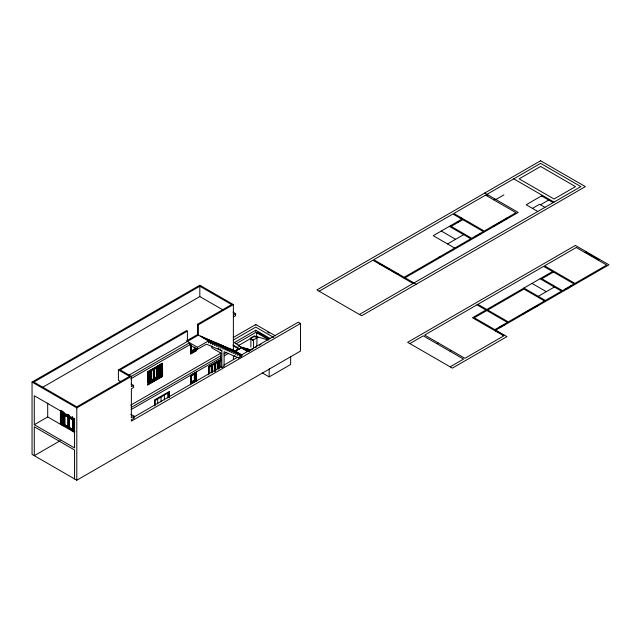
<?xml version="1.0" encoding="UTF-8"?>
<svg xmlns="http://www.w3.org/2000/svg" width="641" height="641" viewBox="0 0 641 641"><rect width="100%" height="100%" fill="white"/><g stroke="black" fill="none" stroke-linecap="round" stroke-linejoin="round"><path stroke-width="0.96" d="M248.668 351.34L249.774 349.674M241.12 355.178L298.249 322.191L300.493 323.481L300.493 351.068L76.792 480.221L32.05 454.389L32.05 382.068L199.824 285.205L233.38 304.579L233.38 350.034L242.33 355.202M241.385 357.037L241.385 354.97L239.333 356.156L239.333 354.096L237.274 355.282L237.274 353.215L235.215 354.401L235.215 352.334L233.156 353.528L233.156 351.46L231.097 352.646L231.097 350.579L229.037 351.765L229.037 349.698L226.978 350.891L226.978 348.824L224.927 350.01L224.927 347.943L222.868 349.137L222.868 347.069L220.808 348.255L220.808 346.188L218.749 347.374L218.749 345.307L216.69 346.501L216.69 344.433L214.631 345.619L214.631 343.552L212.58 344.746L212.58 342.679L210.52 343.864L210.52 341.797L208.461 342.983L208.461 340.916L197.5 334.594L197.5 324.258L231.593 304.579L199.824 286.239L33.837 382.068L76.792 406.867L129.586 376.387L118.401 369.929L118.401 380.257L120.981 381.748M42.482 387.404L199.824 296.567L223.004 309.948M118.401 369.929L186.491 330.612L187.388 331.133L187.388 341.461L197.452 347.27L208.461 340.916M187.388 331.133L120.188 369.929L131.373 376.387L131.373 386.715L133.608 385.425L133.608 387.493L131.373 388.783L131.373 417.716L134.057 416.161L134.057 418.228L131.373 419.783L131.373 421.121L300.493 323.481M197.5 324.258L198.389 324.779L233.38 304.579M74.556 419.006L34.285 395.753L34.285 424.687L47.706 416.938L74.556 432.435M186.491 340.948L197.765 334.434M128.801 375.281L198.389 335.107L198.389 324.779M233.38 314.907L235.616 313.617L235.616 315.684L233.38 316.975M32.05 382.068L76.792 407.9L189.624 342.751L189.624 344.818L130.724 378.823M64.709 415.184L68.114 417.043L68.018 426.802L64.709 424.895L64.709 415.184L68.114 417.043M68.114 416.418C59.541 410.184 70.109 420.496 68.114 414.479M147.751 384.904L147.654 371.836L162.51 363.263L162.598 376.331L147.654 384.856L162.598 376.331M162.598 363.311L147.654 371.836M69.452 415.36L69.452 417.299L72.85 419.158M153.383 368.839L151.284 370.057L151.284 379.977L151.196 370.001M148.103 372.092L150.21 370.883L150.21 380.802L148.103 382.012M148.103 372.405L150.21 371.195M158.175 366.596L160.274 365.378M72.762 429.542L69.452 427.635L69.452 417.916L72.85 419.783M148.103 372.717L150.21 371.5M158.175 366.9L160.274 365.69M148.103 373.03L150.21 371.812M158.175 367.213L160.274 366.003M148.103 373.334L150.21 372.125M158.175 367.525L160.274 366.307M148.103 373.647L150.21 372.429M158.175 367.838L160.274 366.62M148.103 373.959L150.21 372.741M158.175 368.142L160.274 366.932M148.103 374.264L150.21 373.054M158.175 368.455L160.274 367.237M62.922 411.915L62.922 425.72L63.371 425.464L61.127 424.687L61.127 410.881M148.103 374.576L150.21 373.358M158.175 368.767L160.274 367.549M148.103 374.889L150.21 373.671M158.175 369.072L160.274 367.862M148.103 375.193L150.21 373.983M158.175 369.384L160.274 368.166M148.103 375.506L150.21 374.288M158.175 369.697L160.274 368.479M148.103 375.818L150.21 374.6M158.175 370.001L160.274 368.791M191.387 350.931L194.455 349.265L194.455 347.342M148.103 376.123L150.21 374.913M158.175 370.314L160.274 369.104M191.475 350.988L194.455 349.265M148.103 376.435L150.21 375.225M158.175 370.626L160.274 369.408M191.178 351.677L194.904 349.521L195.89 350.09L195.89 348.151M72.689 430.327L63.996 425.303L63.098 425.824L63.098 411.586M64.709 424.895L68.114 426.754M148.103 376.748L150.21 375.53M158.175 370.931L160.274 369.721M148.103 377.052L150.21 375.842M158.175 371.243L160.274 370.033M148.103 377.365L150.21 376.155M158.175 371.556L160.274 370.338M148.103 377.677L150.21 376.459M158.175 371.86L160.274 370.65M195.89 350.09L191.411 352.67L191.411 344.922M189.624 344.818L197.452 349.337L206.402 344.177L221.866 350.771L221.866 367.589L220.744 366.94L133.456 417.339M148.103 377.982L150.21 376.772M158.175 372.173L160.274 370.963M148.103 378.294L150.21 377.084M158.175 372.485L160.274 371.267M190.609 344.457L190.609 353.864L196.603 350.499L196.603 348.624M148.103 378.607L150.21 377.389M158.175 372.798L160.274 371.58M190.609 353.864L196.603 350.499M148.103 378.919L150.21 377.701M158.175 373.102L160.274 371.892M148.103 379.224L150.21 378.014M158.175 373.415L160.274 372.197M148.103 379.536L150.21 378.318M158.175 373.727L160.274 372.509M148.103 379.849L150.21 378.631M158.175 374.032L160.274 372.822M148.103 380.153L150.21 378.943M158.175 374.344L160.274 373.126M148.103 380.466L150.21 379.248M158.175 374.656L160.274 373.439M148.103 380.778L150.21 379.56M158.175 374.961L160.274 373.751M148.103 381.083L150.21 379.873M158.175 375.273L160.274 374.056M148.103 381.395L150.21 380.185M158.175 375.586L160.274 374.368M148.103 381.707L150.21 380.49M151.196 379.921L153.383 378.759L153.295 368.791M154.545 368.07L154.545 377.99L156.741 376.82L156.741 366.9M158.175 375.89L160.274 374.681M69.452 427.635L72.85 429.494M150.659 370.642L150.659 381.058L157.542 377.285L157.542 365.923M148.319 382.613L160.899 375.354L161.885 375.922L161.885 364.553L148.464 372.301L148.464 383.671L161.885 375.922M233.26 337.503L255.751 324.514L275.301 335.804M74.404 431.834L72.762 431.401L72.762 417.595M73.483 418.533L73.483 430.992L74.821 431.665M233.236 340.099L255.751 327.102L273.739 337.486M60.262 440.688L34.285 455.687L34.285 426.754L74.556 449.998L74.556 478.931M319.146 291.222L372.838 260.222L413.1 283.474M486.928 194.359L540.611 163.359L580.874 186.611L359.417 314.467M453.82 214.503L454.709 213.99M486.479 195.649L487.817 194.872M270.222 338.552L255.751 330.203L234.277 342.598L239.381 345.547M235.992 343.84L255.751 332.431L255.751 330.203M130.676 405.2L220.816 353.159M258.307 337.567L256.648 336.605L256.648 332.783L257.538 332.262L269.172 338.985M253.564 347.718L253.564 340.347L250.343 338.801L250.343 338.28L254.1 336.116L257.049 337.815L256.785 345.852M131.173 407.492L220.448 355.955M223.917 353.952L226.521 352.446M379.552 264.1L380.442 263.579M250.607 338.953L253.564 340.347M460.078 218.124L460.975 217.603M493.634 199.784L494.98 199.006M131.149 409.575L220.816 357.806M224.27 355.811L228.581 353.327M196.603 372.101L190.697 375.506L190.609 384.856L190.609 375.458L196.515 372.044L196.603 381.499M495.87 199.519L503.922 194.872M250.343 338.28L253.291 339.986L257.049 337.815M234.606 351.092L237.138 349.625M234.975 351.188L239.197 348.744M208.501 374.681L208.501 366.676L220.881 359.529M208.501 366.676L220.969 359.577M235.335 351.284L241.256 347.871L247.57 351.508M214.406 363.776L212.307 364.993L212.307 371.94M209.134 367.037L211.322 365.875M219.286 361.276L219.286 368.214L219.198 361.22L220.6 360.41M209.222 367.085L221.057 360.354M169.44 397.268L169.44 391.395L154.497 399.92L154.593 405.841M191.507 381.86L194.455 380.257L194.455 374.504M191.595 381.916L194.455 380.257M191.178 382.669L194.904 380.514L195.89 381.083L195.89 373.334L191.411 375.922L191.411 383.671L195.89 381.083M223.837 365.154L237.49 357.269L238.612 357.918L241.385 356.316M251.56 349.722L253.275 348.728M254.998 347.734L256.721 346.741M259.309 345.251L261.031 344.257M221.866 367.589L224.102 366.299L224.102 351.725L238.612 357.918M447.554 243.949L463.659 234.654M397.444 274.428L398.341 273.915M542.398 195.393L526.165 204.767L537.799 211.482M475.742 236.457L480.213 233.877M493.634 226.129L507.055 218.381M404.159 278.306L518.24 212.435L484.684 193.061M532.431 208.381L539.586 204.247L544.954 207.347M540.483 204.767L548.664 200.04M262.361 372.974L269.172 376.9L290.645 364.505L290.645 356.556M409.855 343.592L423.276 335.844L463.547 359.088L450.126 366.836M584.792 252.41L586.13 251.633M436.697 343.592L438.043 342.815M598.213 260.158L599.551 259.381M538.264 296.318L554.369 287.024M450.126 351.34L451.464 350.563M500.453 326.926L503.81 324.995M523.497 313.625L536.918 305.877M566.444 288.827L570.923 286.247M495.757 331.189L496.655 330.676M502.913 335.323L503.81 334.81M234.951 355.875L233.38 356.572L233.38 359.473M251.2 349.93L237.827 345.948L254.902 336.084L268.275 340.067L268.275 339.498L256.648 332.783M245.367 348.52L250.078 349.922M250.663 350.411L244.069 348.448L249.012 351.3M513.77 178.855L554.032 202.107M541.509 195.906L553.143 202.62M585.465 252.025L598.886 259.773M506.606 218.124L507.504 218.637M493.185 225.872L494.083 226.385M479.764 233.62L480.662 234.133M570.474 285.99L571.371 286.503M457.394 221.738L458.291 222.251M475.293 236.2L476.183 236.721M566.003 288.57L566.892 289.091M451.136 225.352L452.025 225.872M449.341 226.385L470.815 238.789L404.159 277.273L373.735 259.709L452.923 213.99L461.873 219.15L433.236 235.688L454.709 248.083M540.051 278.755L561.524 291.158L508.289 321.894L487.705 310.012L523.945 289.091L544.521 300.974M441.288 231.032L455.607 239.301M531.998 283.402L546.316 291.671M523.945 288.057L545.419 300.453M452.602 249.301L453.499 249.814M536.469 305.621L537.366 306.134M439.181 257.049L440.079 257.562M523.048 313.369L523.945 313.882M503.361 324.731L504.259 325.251M500.012 326.67L500.901 327.19M405.048 277.785L416.233 284.243M379.993 263.844L397.893 274.172M496.206 330.932L503.361 335.067M233.036 312.127L235.616 313.617M267.65 332.11L269.348 333.096M254.365 336.781L254.1 336.116M244.421 348.239L249.373 351.092M245.343 348.984L248.748 350.956M242.418 347.694L248.235 351.06M239.566 346.469L248.708 351.741M233.116 345.026L239.854 348.92M233.116 345.755L239.013 349.153M231.321 349.161L241.385 354.97M229.262 348.279L239.333 354.096M227.202 347.406L237.274 353.215M225.151 346.525L235.215 352.334M223.092 345.643L233.156 351.46M221.033 344.77L231.097 350.579M218.974 343.888L229.037 349.698M216.914 343.015L226.978 348.824M214.855 342.134L224.927 347.943M212.796 341.252L222.868 347.069M210.745 340.379L220.808 346.188M208.686 339.498L218.749 345.307M206.626 338.616L216.69 344.433M204.567 337.743L214.631 343.552M202.508 336.862L212.58 342.679M200.449 335.988L210.52 341.797M217.668 348.351L221.866 350.771M156.741 376.82L156.652 366.852M154.545 377.99L154.641 368.118M154.193 379.224L154.008 368.703M169.44 391.395L169.352 397.22M150.659 381.058L150.835 370.746M131.173 384.015L133.608 385.425M130.804 414.286L134.057 416.161M69.452 417.299L72.762 419.214M69.452 417.916L72.762 419.831M63.187 424.943L61.937 424.222L61.848 410.857L61.937 424.222L63.098 424.999M73.483 430.992L74.733 431.713M34.285 424.687L74.556 447.931L74.556 418.629M269.172 368.952L269.172 376.9M255.751 324.514L255.751 325.243M253.291 339.986L253.291 340.507M250.879 338.801L250.879 347.085M220.744 366.94L220.744 353.007L211.794 347.839L211.794 345.916M218.661 360.915L218.661 368.487M218.389 361.7L218.389 369.28M217.764 368.783L217.764 361.845L215.664 363.054L215.664 370.995M217.676 368.735L217.676 361.788L215.576 363.006L215.576 370.939M215.039 363.639L215.039 371.219M214.406 371.716L214.318 363.727L212.219 364.945L212.219 371.884M211.947 364.785L211.947 372.365M211.234 365.819L211.322 372.814M209.311 367.141L209.311 373.767M208.597 366.724L208.597 374.737M199.824 286.239L199.824 296.567M197.452 347.27L197.452 349.337M196.515 348.568L196.515 350.451M196.515 372.044L196.515 381.451M194.904 347.582L194.904 349.521M194.904 373.735L194.904 380.514M194.367 347.294L194.367 349.209M194.367 374.448L194.367 380.209M190.697 345.451L190.697 353.912M168.727 397.564L168.727 392.637L155.306 400.385L155.306 405.312M167.742 393.053L167.742 397.981M164.384 394.992L164.384 399.92M161.035 396.923L161.035 401.859M160.899 363.984L160.899 375.354M160.274 365.074L160.274 374.993L158.175 376.203L158.175 366.283M157.678 398.862L157.678 403.798M157.365 366.764L157.365 377.188M76.792 407.9L76.792 480.221M73.571 418.485L73.571 430.936M73.21 418.325L73.21 431.145M72.585 416.506L72.585 431.297M69.54 415.304L69.54 417.251M69.54 417.868L69.54 427.579M68.739 415.224L68.739 428.044M68.018 414.527L68.018 416.474M68.018 417.091L68.018 426.802M64.797 415.128L64.797 424.839M63.996 412.483L63.996 425.303M61.576 411.61L61.576 424.43M60.414 410.56L60.414 424.278M47.706 402.973L47.706 416.938M540.611 160.779L316.91 289.932L361.652 315.757L585.353 186.611L540.611 160.779M485.582 195.128L453.82 213.469L484.243 231.032L516.005 212.7L485.582 195.128M540.611 166.46L519.138 178.855L554.032 199.006L575.506 186.611L540.611 166.46M462.762 219.671L451.136 226.385L471.712 238.268L483.346 231.553L462.762 219.671M575.394 245.431L407.62 342.302L452.362 368.126L506.943 336.613L495.757 330.155L608.95 264.805L575.394 245.431M476.968 304.844L424.622 335.067L464.885 358.311L503.81 335.844L472.489 317.76L485.918 310.012L476.968 304.844M543.632 266.36L477.865 304.331L486.807 309.491L552.574 271.52L543.632 266.36M576.291 247.498L544.521 265.839L574.945 283.402L606.715 265.07L576.291 247.498M486.807 310.524L474.284 317.76L494.86 329.642L507.392 322.407L486.807 310.524M553.471 272.04L541.837 278.755L562.421 290.637L574.056 283.923L553.471 272.04"/></g></svg>
